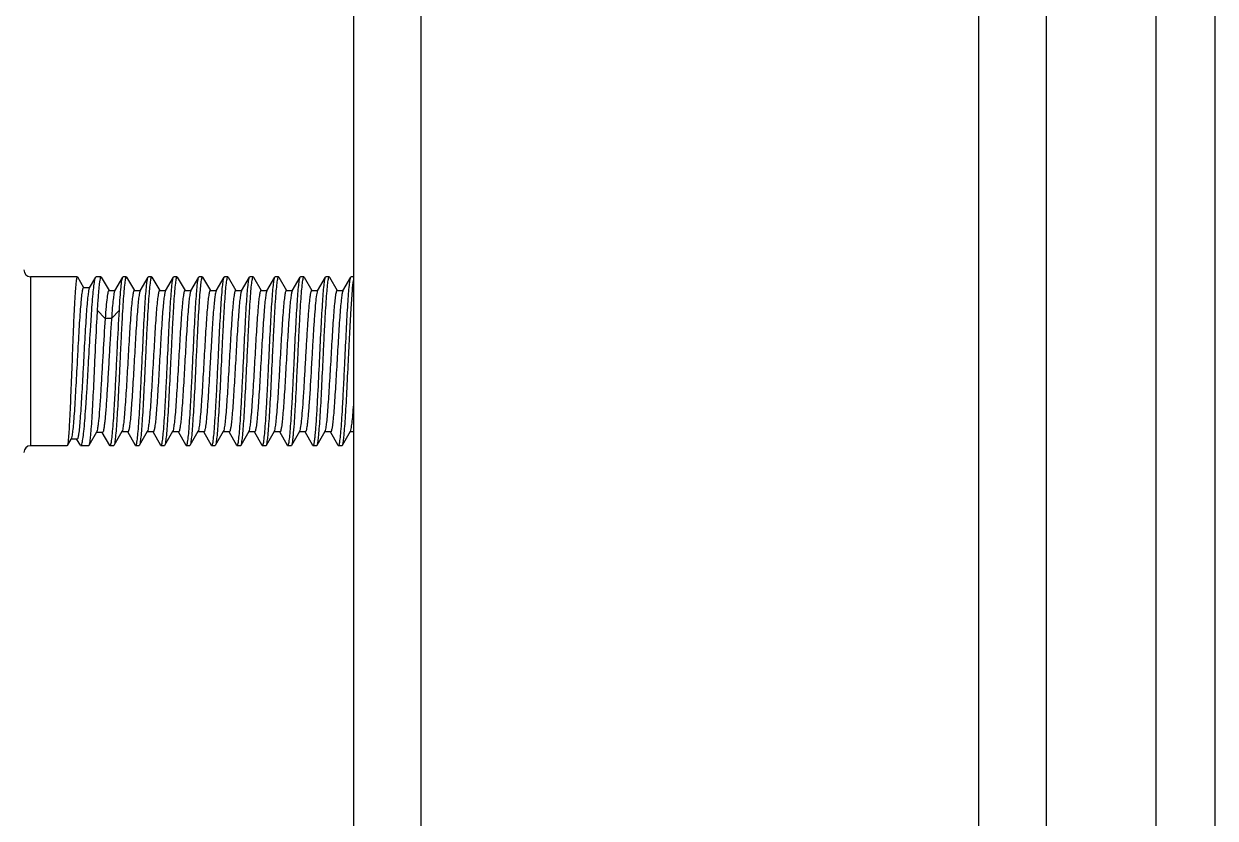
# Model space of a CAD drawing. Extents: x -427546 to -314919, y 698702 to 968782.
# Drawn here: x -414502.2 to -414141.8, y 895498.7 to 895739 of the extents above; entities that cross this region are included whole.
import ezdxf

# ---------------------------------------------------------------- set-up
doc = ezdxf.new("R2010")
doc.units = 0
doc.header["$LTSCALE"] = 1000
doc.header["$MEASUREMENT"] = 0
doc.layers.get('0').update_dxf_attribs({"linetype": 'CONTINUOUS'})

msp = doc.modelspace()

# ---------------------------------------------------------------- linework, layer by layer
for p, q in [((-414141.84, 894293.59), (-414141.84, 895961.39)), ((-414159.73, 894471.37), (-414159.73, 895885.83)), ((-414402.5, 895790.3), (-414402.5, 894093.48)), ((-414382.06, 895790.3), (-414382.06, 894093.48)), ((-414213.4, 895790.3), (-414213.4, 894093.48)), ((-414192.95, 895790.3), (-414192.95, 894093.48)), ((-414500.12, 895662.53), (-414500.12, 895611.42)), ((-414486.02, 895662.53), (-414500.12, 895662.53)), ((-414485.95, 895662.47), (-414486.02, 895662.53)), ((-414485.95, 895662.47), (-414484.07, 895659.24)), ((-414482.33, 895659.14), (-414480.43, 895662.41)), ((-414480.43, 895662.41), (-414480.3, 895662.53)), ((-414478.85, 895662.53), (-414480.3, 895662.53)), ((-414478.75, 895662.44), (-414478.85, 895662.53)), ((-414478.75, 895662.44), (-414476.39, 895658.39)), ((-414474.65, 895658.28), (-414472.24, 895662.44)), ((-414471.18, 895662.53), (-414472.14, 895662.53)), ((-414471.08, 895662.44), (-414471.18, 895662.53)), ((-414471.08, 895662.44), (-414468.72, 895658.39)), ((-414466.98, 895658.28), (-414464.57, 895662.44)), ((-414464.57, 895662.44), (-414464.47, 895662.53)), ((-414463.51, 895662.53), (-414464.47, 895662.53)), ((-414463.41, 895662.44), (-414463.51, 895662.53)), ((-414463.41, 895662.44), (-414461.05, 895658.39)), ((-414459.32, 895658.28), (-414456.91, 895662.44)), ((-414456.91, 895662.44), (-414456.81, 895662.53)), ((-414455.85, 895662.53), (-414456.81, 895662.53)), ((-414455.75, 895662.44), (-414455.85, 895662.53)), ((-414455.75, 895662.44), (-414453.39, 895658.39)), ((-414451.65, 895658.28), (-414449.24, 895662.44)), ((-414449.24, 895662.44), (-414449.14, 895662.53)), ((-414448.18, 895662.53), (-414449.14, 895662.53)), ((-414448.08, 895662.44), (-414448.18, 895662.53)), ((-414448.08, 895662.44), (-414445.72, 895658.39)), ((-414443.98, 895658.28), (-414441.57, 895662.44)), ((-414440.51, 895662.53), (-414441.47, 895662.53)), ((-414440.41, 895662.44), (-414440.51, 895662.53)), ((-414440.41, 895662.44), (-414438.05, 895658.39)), ((-414436.32, 895658.28), (-414433.91, 895662.44)), ((-414433.91, 895662.44), (-414433.81, 895662.53)), ((-414432.85, 895662.53), (-414433.81, 895662.53)), ((-414432.75, 895662.44), (-414432.85, 895662.53)), ((-414432.75, 895662.44), (-414430.39, 895658.39)), ((-414428.65, 895658.28), (-414426.24, 895662.44)), ((-414426.24, 895662.44), (-414426.14, 895662.53)), ((-414425.18, 895662.53), (-414426.14, 895662.53)), ((-414425.08, 895662.44), (-414425.18, 895662.53)), ((-414425.08, 895662.44), (-414422.72, 895658.39)), ((-414420.99, 895658.28), (-414418.58, 895662.44)), ((-414418.58, 895662.44), (-414418.48, 895662.53)), ((-414417.51, 895662.53), (-414418.48, 895662.53)), ((-414417.41, 895662.44), (-414417.51, 895662.53)), ((-414417.41, 895662.44), (-414415.06, 895658.39)), ((-414413.32, 895658.28), (-414410.91, 895662.44)), ((-414410.91, 895662.44), (-414410.81, 895662.53)), ((-414409.85, 895662.53), (-414410.81, 895662.53)), ((-414409.75, 895662.44), (-414409.85, 895662.53)), ((-414409.75, 895662.44), (-414407.39, 895658.39)), ((-414405.65, 895658.28), (-414403.24, 895662.44)), ((-414403.24, 895662.44), (-414403.14, 895662.53)), ((-414402.5, 895662.53), (-414403.14, 895662.53)), ((-414484.13, 895659.24), (-414482.27, 895659.24)), ((-414476.45, 895658.39), (-414474.59, 895658.39)), ((-414468.78, 895658.39), (-414466.92, 895658.39)), ((-414466.98, 895658.28), (-414467.03, 895658.19)), ((-414461.11, 895658.39), (-414459.26, 895658.39)), ((-414459.32, 895658.28), (-414459.37, 895658.18)), ((-414453.45, 895658.39), (-414451.59, 895658.39)), ((-414451.65, 895658.28), (-414451.7, 895658.18)), ((-414445.78, 895658.39), (-414443.92, 895658.39)), ((-414438.11, 895658.39), (-414436.26, 895658.39)), ((-414436.32, 895658.28), (-414436.37, 895658.17)), ((-414430.45, 895658.39), (-414428.59, 895658.39)), ((-414428.65, 895658.28), (-414428.71, 895658.16)), ((-414422.78, 895658.39), (-414420.93, 895658.39)), ((-414420.99, 895658.28), (-414421.05, 895658.16)), ((-414415.12, 895658.39), (-414413.26, 895658.39)), ((-414407.45, 895658.39), (-414405.59, 895658.39)), ((-414405.65, 895658.28), (-414405.72, 895658.14)), ((-414477.57, 895649.94), (-414479.97, 895652.44)), ((-414473.26, 895652.44), (-414475.65, 895649.94)), ((-414475.65, 895649.94), (-414477.57, 895649.94)), ((-414450.03, 895638.36), (-414450.1, 895636.97)), ((-414443.39, 895636.97), (-414443.32, 895638.36)), ((-414480.17, 895615.52), (-414482.51, 895611.49)), ((-414478.37, 895615.41), (-414480.23, 895615.41)), ((-414476.17, 895611.52), (-414478.43, 895615.41)), ((-414472.49, 895615.66), (-414474.91, 895611.5)), ((-414470.7, 895615.56), (-414472.55, 895615.56)), ((-414468.41, 895611.5), (-414470.76, 895615.56)), ((-414464.83, 895615.66), (-414467.25, 895611.5)), ((-414463.03, 895615.56), (-414464.89, 895615.56)), ((-414460.74, 895611.5), (-414463.09, 895615.56)), ((-414457.16, 895615.66), (-414459.58, 895611.5)), ((-414455.36, 895615.56), (-414457.22, 895615.56)), ((-414453.07, 895611.5), (-414455.42, 895615.56)), ((-414449.49, 895615.66), (-414451.91, 895611.5)), ((-414447.7, 895615.56), (-414449.55, 895615.56)), ((-414445.41, 895611.5), (-414447.76, 895615.56)), ((-414441.83, 895615.66), (-414444.25, 895611.5)), ((-414440.03, 895615.56), (-414441.89, 895615.56)), ((-414437.74, 895611.5), (-414440.09, 895615.56)), ((-414434.16, 895615.66), (-414436.58, 895611.5)), ((-414432.36, 895615.56), (-414434.22, 895615.56)), ((-414430.08, 895611.5), (-414432.42, 895615.56)), ((-414426.5, 895615.66), (-414428.91, 895611.5)), ((-414424.7, 895615.56), (-414426.56, 895615.56)), ((-414422.41, 895611.5), (-414424.76, 895615.56)), ((-414418.83, 895615.66), (-414421.25, 895611.5)), ((-414417.03, 895615.56), (-414418.89, 895615.56)), ((-414414.74, 895611.5), (-414417.09, 895615.56)), ((-414411.16, 895615.66), (-414413.58, 895611.5)), ((-414409.37, 895615.56), (-414411.22, 895615.56)), ((-414407.08, 895611.5), (-414409.43, 895615.56)), ((-414403.5, 895615.66), (-414405.91, 895611.5)), ((-414402.5, 895615.56), (-414403.56, 895615.56)), ((-414489.07, 895611.42), (-414500.12, 895611.42)), ((-414489.01, 895611.47), (-414489.07, 895611.42)), ((-414487.92, 895613.35), (-414489.01, 895611.47)), ((-414487.87, 895613.44), (-414487.92, 895613.35)), ((-414486.06, 895613.35), (-414487.92, 895613.35)), ((-414485.07, 895611.56), (-414486.1, 895613.33)), ((-414485.07, 895611.56), (-414484.91, 895611.42)), ((-414482.6, 895611.42), (-414484.91, 895611.42)), ((-414482.51, 895611.49), (-414482.6, 895611.42)), ((-414476.17, 895611.52), (-414476.06, 895611.42)), ((-414475.01, 895611.42), (-414476.06, 895611.42)), ((-414474.91, 895611.5), (-414475.01, 895611.42)), ((-414468.41, 895611.5), (-414468.31, 895611.42)), ((-414467.35, 895611.42), (-414468.31, 895611.42)), ((-414467.25, 895611.5), (-414467.35, 895611.42)), ((-414460.74, 895611.5), (-414460.64, 895611.42)), ((-414459.68, 895611.42), (-414460.64, 895611.42)), ((-414459.58, 895611.5), (-414459.68, 895611.42)), ((-414453.07, 895611.5), (-414452.97, 895611.42)), ((-414452.01, 895611.42), (-414452.97, 895611.42)), ((-414451.91, 895611.5), (-414452.01, 895611.42)), ((-414445.41, 895611.5), (-414445.31, 895611.42)), ((-414444.35, 895611.42), (-414445.31, 895611.42)), ((-414444.25, 895611.5), (-414444.35, 895611.42)), ((-414437.74, 895611.5), (-414437.64, 895611.42)), ((-414436.68, 895611.42), (-414437.64, 895611.42)), ((-414436.58, 895611.5), (-414436.68, 895611.42)), ((-414430.08, 895611.5), (-414429.97, 895611.42)), ((-414429.01, 895611.42), (-414429.97, 895611.42)), ((-414428.91, 895611.5), (-414429.01, 895611.42)), ((-414422.41, 895611.5), (-414422.31, 895611.42)), ((-414421.35, 895611.42), (-414422.31, 895611.42)), ((-414421.25, 895611.5), (-414421.35, 895611.42)), ((-414414.74, 895611.5), (-414414.64, 895611.42)), ((-414413.68, 895611.42), (-414414.64, 895611.42)), ((-414413.58, 895611.5), (-414413.68, 895611.42)), ((-414407.08, 895611.5), (-414406.98, 895611.42)), ((-414406.02, 895611.42), (-414406.98, 895611.42)), ((-414405.91, 895611.5), (-414406.02, 895611.42))]:
    msp.add_line(p, q)
for centre, start, end in [((-414500.12, 895664.57), 180, 270), ((-414500.12, 895609.37), 90, 180)]:
    msp.add_arc(centre, 2.04, start, end)
for points, knots in [([(-414486.02, 895662.53), (-414486.07, 895662.53), (-414486.16, 895662.31), (-414486.24, 895661.98), (-414486.34, 895661.34), (-414486.48, 895660.09), (-414486.65, 895657.95), (-414486.84, 895654.81), (-414487.03, 895650.99), (-414487.22, 895646.63), (-414487.41, 895641.89), (-414487.53, 895638.63), (-414487.59, 895636.97)], [0, 0, 0, 0, 0.006203, 0.021073, 0.045141, 0.078305, 0.170688, 0.294821, 0.44599, 0.618417, 0.805472, 1, 1, 1, 1]), ([(-414482.56, 895636.97), (-414482.38, 895640.04), (-414482.12, 895644.52), (-414481.76, 895650.25), (-414481.51, 895653.97), (-414481.25, 895657.11), (-414481.01, 895659.58), (-414480.75, 895661.26), (-414480.59, 895662.15), (-414480.43, 895662.41)], [0, 0, 0, 0, 0.361155, 0.526427, 0.673911, 0.798642, 0.896457, 0.964179, 1, 1, 1, 1]), ([(-414478.85, 895662.53), (-414478.92, 895662.53), (-414479.04, 895662.23), (-414479.15, 895661.77), (-414479.29, 895660.91), (-414479.42, 895659.77), (-414479.56, 895658.32), (-414479.76, 895655.85), (-414479.88, 895653.85), (-414479.97, 895652.44)], [0, 0, 0, 0, 0.021546, 0.072917, 0.155846, 0.269667, 0.412995, 0.584026, 1, 1, 1, 1]), ([(-414473.26, 895652.44), (-414473.19, 895653.74), (-414473.04, 895656.06), (-414472.79, 895659.06), (-414472.59, 895660.98), (-414472.4, 895661.99), (-414472.3, 895662.33), (-414472.24, 895662.44)], [0, 0, 0, 0, 0.387446, 0.690986, 0.897716, 0.962073, 1, 1, 1, 1]), ([(-414471.18, 895662.53), (-414471.24, 895662.53), (-414471.35, 895662.32), (-414471.44, 895661.97), (-414471.56, 895661.35), (-414471.73, 895660.08), (-414471.93, 895657.95), (-414472.16, 895654.81), (-414472.39, 895650.99), (-414472.63, 895646.63), (-414472.86, 895641.89), (-414473.02, 895638.63), (-414473.1, 895636.97)], [0, 0, 0, 0, 0.006697, 0.021779, 0.045964, 0.079194, 0.171609, 0.295674, 0.446694, 0.618911, 0.805729, 1, 1, 1, 1]), ([(-414472.24, 895662.44), (-414472.23, 895662.46), (-414472.2, 895662.5), (-414472.16, 895662.53), (-414472.14, 895662.53)], [0, 0, 0, 0, 0.600476, 1, 1, 1, 1]), ([(-414466.39, 895636.97), (-414466.24, 895640.07), (-414466.03, 895644.58), (-414465.72, 895650.35), (-414465.5, 895654.09), (-414465.28, 895657.22), (-414465.08, 895659.68), (-414464.84, 895661.32), (-414464.72, 895662.19), (-414464.57, 895662.44)], [0, 0, 0, 0, 0.363963, 0.530225, 0.678242, 0.802937, 0.90006, 0.966368, 1, 1, 1, 1]), ([(-414463.51, 895662.53), (-414463.57, 895662.53), (-414463.68, 895662.32), (-414463.77, 895661.97), (-414463.89, 895661.35), (-414464.06, 895660.08), (-414464.27, 895657.95), (-414464.49, 895654.81), (-414464.73, 895650.99), (-414464.96, 895646.63), (-414465.2, 895641.89), (-414465.35, 895638.63), (-414465.43, 895636.97)], [0, 0, 0, 0, 0.006689, 0.021764, 0.045941, 0.079165, 0.171569, 0.295632, 0.446659, 0.618889, 0.805716, 1, 1, 1, 1]), ([(-414458.72, 895636.97), (-414458.58, 895640.07), (-414458.36, 895644.58), (-414458.06, 895650.35), (-414457.84, 895654.09), (-414457.61, 895657.22), (-414457.41, 895659.68), (-414457.18, 895661.32), (-414457.05, 895662.19), (-414456.91, 895662.44)], [0, 0, 0, 0, 0.363959, 0.530225, 0.678245, 0.80294, 0.900061, 0.966367, 1, 1, 1, 1]), ([(-414455.85, 895662.53), (-414455.9, 895662.53), (-414456.02, 895662.32), (-414456.11, 895661.97), (-414456.23, 895661.35), (-414456.4, 895660.09), (-414456.6, 895657.95), (-414456.83, 895654.81), (-414457.06, 895650.99), (-414457.29, 895646.63), (-414457.53, 895641.89), (-414457.68, 895638.63), (-414457.76, 895636.97)], [0, 0, 0, 0, 0.00668, 0.021743, 0.045911, 0.079128, 0.171521, 0.29558, 0.446613, 0.618858, 0.805701, 1, 1, 1, 1]), ([(-414451.06, 895636.97), (-414450.91, 895640.07), (-414450.7, 895644.58), (-414450.39, 895650.35), (-414450.17, 895654.09), (-414449.94, 895657.22), (-414449.75, 895659.68), (-414449.51, 895661.32), (-414449.39, 895662.19), (-414449.24, 895662.44)], [0, 0, 0, 0, 0.363957, 0.530226, 0.678247, 0.80294, 0.900059, 0.966367, 1, 1, 1, 1]), ([(-414448.18, 895662.53), (-414448.23, 895662.53), (-414448.34, 895662.34), (-414448.43, 895662.01), (-414448.55, 895661.43), (-414448.71, 895660.25), (-414448.91, 895658.25), (-414449.13, 895655.31), (-414449.35, 895651.71), (-414449.58, 895647.58), (-414449.8, 895643.07), (-414449.95, 895639.96), (-414450.03, 895638.36)], [0, 0, 0, 0, 0.006689, 0.021571, 0.045424, 0.078208, 0.169526, 0.292465, 0.442701, 0.6149, 0.802905, 1, 1, 1, 1]), ([(-414443.32, 895638.36), (-414443.18, 895641.32), (-414442.98, 895645.61), (-414442.68, 895651.08), (-414442.47, 895654.6), (-414442.25, 895657.55), (-414442.06, 895659.85), (-414441.83, 895661.39), (-414441.71, 895662.21), (-414441.57, 895662.44)], [0, 0, 0, 0, 0.367266, 0.533405, 0.680662, 0.804347, 0.900563, 0.966339, 1, 1, 1, 1]), ([(-414440.51, 895662.53), (-414440.57, 895662.53), (-414440.68, 895662.32), (-414440.77, 895661.97), (-414440.89, 895661.35), (-414441.06, 895660.08), (-414441.27, 895657.95), (-414441.49, 895654.81), (-414441.73, 895650.99), (-414441.96, 895646.63), (-414442.2, 895641.89), (-414442.35, 895638.63), (-414442.43, 895636.97)], [0, 0, 0, 0, 0.006689, 0.021763, 0.04594, 0.079164, 0.171568, 0.295631, 0.446657, 0.618886, 0.805714, 1, 1, 1, 1]), ([(-414441.57, 895662.44), (-414441.56, 895662.46), (-414441.54, 895662.5), (-414441.49, 895662.53), (-414441.47, 895662.53)], [0, 0, 0, 0, 0.600612, 1, 1, 1, 1]), ([(-414435.72, 895636.97), (-414435.58, 895640.07), (-414435.36, 895644.58), (-414435.06, 895650.35), (-414434.84, 895654.09), (-414434.61, 895657.22), (-414434.41, 895659.68), (-414434.18, 895661.32), (-414434.05, 895662.19), (-414433.91, 895662.44)], [0, 0, 0, 0, 0.363961, 0.530225, 0.678245, 0.802939, 0.90006, 0.966367, 1, 1, 1, 1]), ([(-414432.85, 895662.53), (-414432.9, 895662.53), (-414433.02, 895662.32), (-414433.11, 895661.97), (-414433.23, 895661.35), (-414433.4, 895660.09), (-414433.6, 895657.95), (-414433.83, 895654.81), (-414434.06, 895650.99), (-414434.29, 895646.63), (-414434.53, 895641.89), (-414434.68, 895638.63), (-414434.76, 895636.97)], [0, 0, 0, 0, 0.006676, 0.021733, 0.045899, 0.079113, 0.171508, 0.295569, 0.446596, 0.61884, 0.805693, 1, 1, 1, 1]), ([(-414428.06, 895636.97), (-414427.91, 895640.07), (-414427.7, 895644.58), (-414427.39, 895650.35), (-414427.17, 895654.09), (-414426.95, 895657.22), (-414426.75, 895659.68), (-414426.51, 895661.32), (-414426.39, 895662.19), (-414426.24, 895662.44)], [0, 0, 0, 0, 0.363962, 0.530226, 0.678239, 0.802933, 0.900057, 0.966368, 1, 1, 1, 1]), ([(-414425.18, 895662.53), (-414425.24, 895662.53), (-414425.35, 895662.32), (-414425.44, 895661.97), (-414425.56, 895661.35), (-414425.73, 895660.08), (-414425.93, 895657.95), (-414426.16, 895654.81), (-414426.39, 895650.99), (-414426.63, 895646.63), (-414426.86, 895641.89), (-414427.02, 895638.63), (-414427.1, 895636.97)], [0, 0, 0, 0, 0.006697, 0.021779, 0.045964, 0.079195, 0.171609, 0.295674, 0.446694, 0.618911, 0.805729, 1, 1, 1, 1]), ([(-414420.39, 895636.97), (-414420.24, 895640.07), (-414420.03, 895644.58), (-414419.72, 895650.35), (-414419.5, 895654.09), (-414419.28, 895657.22), (-414419.08, 895659.68), (-414418.84, 895661.32), (-414418.72, 895662.19), (-414418.58, 895662.44)], [0, 0, 0, 0, 0.363963, 0.530225, 0.678242, 0.802937, 0.90006, 0.966368, 1, 1, 1, 1]), ([(-414417.51, 895662.53), (-414417.57, 895662.53), (-414417.68, 895662.32), (-414417.77, 895661.97), (-414417.9, 895661.35), (-414418.06, 895660.08), (-414418.27, 895657.95), (-414418.5, 895654.81), (-414418.73, 895650.99), (-414418.96, 895646.63), (-414419.2, 895641.89), (-414419.35, 895638.63), (-414419.43, 895636.97)], [0, 0, 0, 0, 0.006686, 0.021758, 0.045933, 0.079154, 0.171555, 0.295617, 0.446646, 0.618881, 0.805711, 1, 1, 1, 1]), ([(-414412.73, 895636.97), (-414412.58, 895640.07), (-414412.36, 895644.58), (-414412.06, 895650.35), (-414411.84, 895654.09), (-414411.61, 895657.22), (-414411.41, 895659.68), (-414411.18, 895661.32), (-414411.05, 895662.19), (-414410.91, 895662.44)], [0, 0, 0, 0, 0.363958, 0.530225, 0.678245, 0.80294, 0.90006, 0.966367, 1, 1, 1, 1]), ([(-414409.85, 895662.53), (-414409.91, 895662.53), (-414410.02, 895662.32), (-414410.11, 895661.97), (-414410.23, 895661.35), (-414410.4, 895660.09), (-414410.6, 895657.95), (-414410.83, 895654.81), (-414411.06, 895650.99), (-414411.3, 895646.63), (-414411.53, 895641.89), (-414411.69, 895638.63), (-414411.77, 895636.97)], [0, 0, 0, 0, 0.006677, 0.021736, 0.045902, 0.079117, 0.171507, 0.295565, 0.446598, 0.618848, 0.805696, 1, 1, 1, 1]), ([(-414405.06, 895636.97), (-414404.91, 895640.07), (-414404.7, 895644.58), (-414404.39, 895650.35), (-414404.17, 895654.09), (-414403.95, 895657.22), (-414403.75, 895659.68), (-414403.51, 895661.32), (-414403.39, 895662.19), (-414403.24, 895662.44)], [0, 0, 0, 0, 0.363957, 0.530228, 0.678248, 0.80294, 0.900058, 0.966367, 1, 1, 1, 1]), ([(-414402.5, 895661.65), (-414402.71, 895660.51), (-414402.97, 895657.46), (-414403.35, 895651.97), (-414403.72, 895644.89), (-414403.97, 895639.71), (-414404.1, 895636.97)], [0, 0, 0, 0, 0.140058, 0.370691, 0.667791, 1, 1, 1, 1]), ([(-414484.13, 895659.24), (-414484.18, 895659.24), (-414484.3, 895659.07), (-414484.39, 895658.76), (-414484.51, 895658.22), (-414484.68, 895657.12), (-414484.88, 895655.27), (-414485.11, 895652.55), (-414485.34, 895649.24), (-414485.57, 895645.46), (-414485.8, 895641.35), (-414486.1, 895635.65), (-414486.4, 895630.04), (-414486.71, 895624.7), (-414486.93, 895621.24), (-414487.16, 895618.32), (-414487.36, 895616.04), (-414487.59, 895614.5), (-414487.73, 895613.68), (-414487.87, 895613.44)], [0, 0, 0, 0, 0.003488, 0.010904, 0.022688, 0.038824, 0.083607, 0.143647, 0.216697, 0.300025, 0.390537, 0.484902, 0.671459, 0.756962, 0.833182, 0.897479, 0.947675, 0.982144, 1, 1, 1, 1]), ([(-414482.33, 895659.14), (-414482.48, 895658.89), (-414482.61, 895658.03), (-414482.86, 895656.42), (-414483.07, 895654.04), (-414483.3, 895651.02), (-414483.53, 895647.46), (-414483.84, 895642.05), (-414484.14, 895636.4), (-414484.45, 895630.72), (-414484.68, 895626.67), (-414484.9, 895622.97), (-414485.12, 895619.76), (-414485.35, 895617.13), (-414485.55, 895615.21), (-414485.75, 895614.02), (-414485.9, 895613.51), (-414486.01, 895613.35), (-414486.06, 895613.35)], [0, 0, 0, 0, 0.018844, 0.055045, 0.107437, 0.174076, 0.252464, 0.339678, 0.527511, 0.621285, 0.710453, 0.791854, 0.862644, 0.920393, 0.963178, 0.989688, 0.996707, 1, 1, 1, 1]), ([(-414476.45, 895658.39), (-414476.51, 895658.39), (-414476.65, 895658.15), (-414476.75, 895657.75), (-414476.89, 895657.03), (-414477.09, 895655.6), (-414477.33, 895653.19), (-414477.49, 895651.12), (-414477.57, 895649.94)], [0, 0, 0, 0, 0.023235, 0.075178, 0.15823, 0.271917, 0.585415, 1, 1, 1, 1]), ([(-414474.65, 895658.28), (-414474.8, 895658.02), (-414474.95, 895657.12), (-414475.2, 895655.42), (-414475.43, 895652.92), (-414475.58, 895651.01), (-414475.65, 895649.94)], [0, 0, 0, 0, 0.108395, 0.316903, 0.618184, 1, 1, 1, 1]), ([(-414468.78, 895658.39), (-414468.83, 895658.39), (-414468.94, 895658.24), (-414469.09, 895657.74), (-414469.3, 895656.61), (-414469.51, 895654.79), (-414469.73, 895652.3), (-414469.96, 895649.26), (-414470.18, 895645.78), (-414470.41, 895641.99), (-414470.71, 895636.69), (-414471.01, 895631.44), (-414471.32, 895626.43), (-414471.55, 895623.15), (-414471.77, 895620.37), (-414471.98, 895618.18), (-414472.22, 895616.69), (-414472.36, 895615.9), (-414472.49, 895615.66)], [0, 0, 0, 0, 0.003515, 0.010772, 0.037949, 0.081609, 0.140308, 0.211978, 0.294061, 0.383612, 0.477415, 0.664253, 0.750571, 0.827952, 0.893624, 0.945254, 0.981055, 1, 1, 1, 1]), ([(-414467.03, 895658.19), (-414467.15, 895657.9), (-414467.31, 895657.03), (-414467.53, 895655.42), (-414467.74, 895653.15), (-414468.06, 895649.09), (-414468.43, 895643.14), (-414468.79, 895636.83), (-414469.09, 895631.61), (-414469.31, 895627.88), (-414469.54, 895624.47), (-414469.76, 895621.5), (-414469.98, 895619.07), (-414470.19, 895617.29), (-414470.39, 895616.18), (-414470.54, 895615.7), (-414470.65, 895615.56), (-414470.7, 895615.56)], [0, 0, 0, 0, 0.022098, 0.060554, 0.114206, 0.18123, 0.34569, 0.53115, 0.623722, 0.711849, 0.792446, 0.862698, 0.92016, 0.962863, 0.989437, 0.99654, 1, 1, 1, 1]), ([(-414461.11, 895658.39), (-414461.16, 895658.39), (-414461.28, 895658.24), (-414461.43, 895657.74), (-414461.63, 895656.61), (-414461.84, 895654.79), (-414462.07, 895652.3), (-414462.29, 895649.26), (-414462.52, 895645.78), (-414462.74, 895641.99), (-414463.05, 895636.69), (-414463.34, 895631.44), (-414463.66, 895626.43), (-414463.88, 895623.15), (-414464.11, 895620.37), (-414464.32, 895618.18), (-414464.55, 895616.69), (-414464.69, 895615.9), (-414464.83, 895615.66)], [0, 0, 0, 0, 0.003515, 0.010772, 0.037949, 0.081609, 0.140308, 0.211978, 0.294061, 0.383612, 0.477415, 0.664253, 0.750571, 0.827952, 0.893624, 0.945254, 0.981055, 1, 1, 1, 1]), ([(-414459.37, 895658.18), (-414459.49, 895657.89), (-414459.64, 895657.02), (-414459.86, 895655.41), (-414460.08, 895653.14), (-414460.4, 895649.07), (-414460.77, 895643.12), (-414461.12, 895636.81), (-414461.42, 895631.59), (-414461.65, 895627.87), (-414461.87, 895624.46), (-414462.09, 895621.5), (-414462.31, 895619.07), (-414462.52, 895617.28), (-414462.72, 895616.18), (-414462.87, 895615.7), (-414462.98, 895615.56), (-414463.03, 895615.56)], [0, 0, 0, 0, 0.022237, 0.060809, 0.11455, 0.181633, 0.346125, 0.531524, 0.624042, 0.712107, 0.792639, 0.862829, 0.920237, 0.962898, 0.989446, 0.996542, 1, 1, 1, 1]), ([(-414453.45, 895658.39), (-414453.5, 895658.39), (-414453.61, 895658.24), (-414453.76, 895657.74), (-414453.97, 895656.61), (-414454.17, 895654.79), (-414454.4, 895652.3), (-414454.62, 895649.26), (-414454.85, 895645.78), (-414455.08, 895641.99), (-414455.38, 895636.69), (-414455.68, 895631.44), (-414455.99, 895626.43), (-414456.21, 895623.15), (-414456.44, 895620.37), (-414456.65, 895618.18), (-414456.88, 895616.69), (-414457.02, 895615.9), (-414457.16, 895615.66)], [0, 0, 0, 0, 0.003515, 0.010772, 0.037949, 0.081609, 0.140308, 0.211978, 0.294061, 0.383612, 0.477416, 0.664253, 0.750571, 0.827952, 0.893624, 0.945254, 0.981055, 1, 1, 1, 1]), ([(-414451.7, 895658.18), (-414451.82, 895657.88), (-414451.98, 895657.01), (-414452.2, 895655.39), (-414452.41, 895653.12), (-414452.73, 895649.05), (-414453.1, 895643.1), (-414453.46, 895636.79), (-414453.76, 895631.58), (-414453.98, 895627.85), (-414454.2, 895624.45), (-414454.43, 895621.49), (-414454.65, 895619.06), (-414454.85, 895617.28), (-414455.05, 895616.18), (-414455.2, 895615.7), (-414455.31, 895615.56), (-414455.36, 895615.56)], [0, 0, 0, 0, 0.022376, 0.061065, 0.114893, 0.182035, 0.346559, 0.531898, 0.624361, 0.712364, 0.792832, 0.86296, 0.920314, 0.962934, 0.989455, 0.996544, 1, 1, 1, 1]), ([(-414445.78, 895658.39), (-414445.83, 895658.39), (-414445.94, 895658.24), (-414446.09, 895657.75), (-414446.3, 895656.63), (-414446.51, 895654.81), (-414446.73, 895652.34), (-414446.95, 895649.32), (-414447.27, 895644.53), (-414447.48, 895640.75), (-414447.63, 895638.14)], [0, 0, 0, 0, 0.007368, 0.022553, 0.07941, 0.170757, 0.293599, 0.443643, 0.615565, 1, 1, 1, 1]), ([(-414443.98, 895658.28), (-414444.11, 895658.07), (-414444.25, 895657.37), (-414444.46, 895656.04), (-414444.66, 895654.09), (-414444.87, 895651.63), (-414445.08, 895648.7), (-414445.37, 895644.15), (-414445.57, 895640.59), (-414445.71, 895638.14)], [0, 0, 0, 0, 0.036414, 0.10397, 0.201071, 0.324823, 0.471425, 0.636308, 1, 1, 1, 1]), ([(-414438.11, 895658.39), (-414438.17, 895658.39), (-414438.28, 895658.24), (-414438.43, 895657.74), (-414438.63, 895656.61), (-414438.84, 895654.79), (-414439.07, 895652.3), (-414439.29, 895649.26), (-414439.52, 895645.78), (-414439.74, 895641.99), (-414440.05, 895636.69), (-414440.34, 895631.44), (-414440.66, 895626.43), (-414440.88, 895623.15), (-414441.11, 895620.37), (-414441.32, 895618.18), (-414441.55, 895616.69), (-414441.69, 895615.9), (-414441.83, 895615.66)], [0, 0, 0, 0, 0.003516, 0.010772, 0.037949, 0.081609, 0.140308, 0.211978, 0.294061, 0.383612, 0.477416, 0.664254, 0.750571, 0.827952, 0.893624, 0.945254, 0.981055, 1, 1, 1, 1]), ([(-414436.37, 895658.17), (-414436.49, 895657.87), (-414436.65, 895656.99), (-414436.87, 895655.36), (-414437.08, 895653.08), (-414437.4, 895649.01), (-414437.77, 895643.06), (-414438.13, 895636.76), (-414438.43, 895631.54), (-414438.65, 895627.83), (-414438.87, 895624.43), (-414439.09, 895621.48), (-414439.32, 895619.06), (-414439.52, 895617.28), (-414439.72, 895616.18), (-414439.87, 895615.7), (-414439.98, 895615.56), (-414440.03, 895615.56)], [0, 0, 0, 0, 0.022654, 0.061574, 0.115578, 0.182837, 0.347426, 0.532643, 0.624999, 0.712877, 0.793216, 0.863221, 0.920468, 0.963004, 0.989473, 0.996549, 1, 1, 1, 1]), ([(-414430.45, 895658.39), (-414430.5, 895658.39), (-414430.61, 895658.24), (-414430.76, 895657.74), (-414430.97, 895656.61), (-414431.17, 895654.79), (-414431.4, 895652.3), (-414431.62, 895649.26), (-414431.85, 895645.78), (-414432.08, 895641.99), (-414432.38, 895636.69), (-414432.68, 895631.44), (-414432.99, 895626.43), (-414433.21, 895623.15), (-414433.44, 895620.37), (-414433.65, 895618.18), (-414433.88, 895616.69), (-414434.03, 895615.9), (-414434.16, 895615.66)], [0, 0, 0, 0, 0.003516, 0.010771, 0.037949, 0.081609, 0.140308, 0.211978, 0.294061, 0.383613, 0.477416, 0.664254, 0.750571, 0.827952, 0.893624, 0.945254, 0.981055, 1, 1, 1, 1]), ([(-414428.71, 895658.16), (-414428.83, 895657.86), (-414428.98, 895656.98), (-414429.2, 895655.34), (-414429.42, 895653.06), (-414429.74, 895648.99), (-414430.1, 895643.04), (-414430.46, 895636.74), (-414430.76, 895631.53), (-414430.98, 895627.82), (-414431.21, 895624.42), (-414431.43, 895621.47), (-414431.65, 895619.05), (-414431.86, 895617.28), (-414432.06, 895616.18), (-414432.21, 895615.7), (-414432.32, 895615.56), (-414432.36, 895615.56)], [0, 0, 0, 0, 0.022792, 0.061828, 0.11592, 0.183237, 0.347858, 0.533014, 0.625317, 0.713133, 0.793408, 0.863351, 0.920544, 0.963039, 0.989482, 0.996551, 1, 1, 1, 1]), ([(-414422.78, 895658.39), (-414422.83, 895658.39), (-414422.94, 895658.24), (-414423.1, 895657.74), (-414423.3, 895656.61), (-414423.51, 895654.79), (-414423.73, 895652.3), (-414423.96, 895649.26), (-414424.18, 895645.78), (-414424.41, 895641.99), (-414424.72, 895636.69), (-414425.01, 895631.44), (-414425.32, 895626.43), (-414425.55, 895623.15), (-414425.78, 895620.37), (-414425.98, 895618.18), (-414426.22, 895616.69), (-414426.36, 895615.9), (-414426.5, 895615.66)], [0, 0, 0, 0, 0.003516, 0.010771, 0.037949, 0.081609, 0.140308, 0.211978, 0.294061, 0.383613, 0.477416, 0.664254, 0.750571, 0.827952, 0.893624, 0.945254, 0.981055, 1, 1, 1, 1]), ([(-414421.05, 895658.16), (-414421.16, 895657.85), (-414421.32, 895656.97), (-414421.54, 895655.33), (-414421.75, 895653.04), (-414422.07, 895648.97), (-414422.44, 895643.02), (-414422.8, 895636.72), (-414423.09, 895631.51), (-414423.32, 895627.8), (-414423.54, 895624.41), (-414423.76, 895621.46), (-414423.98, 895619.05), (-414424.19, 895617.28), (-414424.39, 895616.18), (-414424.54, 895615.7), (-414424.65, 895615.56), (-414424.7, 895615.56)], [0, 0, 0, 0, 0.022931, 0.062083, 0.116262, 0.183637, 0.34829, 0.533386, 0.625634, 0.713389, 0.793599, 0.863481, 0.920621, 0.963074, 0.989491, 0.996553, 1, 1, 1, 1]), ([(-414415.12, 895658.39), (-414415.2, 895658.39), (-414415.34, 895658.06), (-414415.46, 895657.56), (-414415.63, 895656.61), (-414415.78, 895655.37), (-414415.93, 895653.79), (-414416.16, 895651.14), (-414416.43, 895647.27), (-414416.74, 895642.16), (-414417.05, 895636.69), (-414417.36, 895631.24), (-414417.58, 895627.66), (-414417.69, 895625.94)], [0, 0, 0, 0, 0.007549, 0.025288, 0.053782, 0.092698, 0.14142, 0.199125, 0.337396, 0.498012, 0.669894, 0.841157, 1, 1, 1, 1]), ([(-414413.32, 895658.28), (-414413.4, 895658.15), (-414413.5, 895657.75), (-414413.74, 895656.53), (-414413.98, 895654.26), (-414414.27, 895650.76), (-414414.57, 895646.38), (-414414.86, 895641.42), (-414415.25, 895634.54), (-414415.55, 895629.34), (-414415.78, 895625.94)], [0, 0, 0, 0, 0.014139, 0.038106, 0.114569, 0.22512, 0.362916, 0.519336, 0.684562, 1, 1, 1, 1]), ([(-414407.45, 895658.39), (-414407.5, 895658.39), (-414407.61, 895658.24), (-414407.76, 895657.74), (-414407.97, 895656.61), (-414408.18, 895654.79), (-414408.4, 895652.3), (-414408.62, 895649.26), (-414408.85, 895645.78), (-414409.08, 895641.99), (-414409.38, 895636.69), (-414409.68, 895631.44), (-414409.99, 895626.43), (-414410.21, 895623.15), (-414410.44, 895620.37), (-414410.65, 895618.18), (-414410.88, 895616.69), (-414411.03, 895615.9), (-414411.16, 895615.66)], [0, 0, 0, 0, 0.003516, 0.010771, 0.037949, 0.081609, 0.140308, 0.211978, 0.294061, 0.383613, 0.477416, 0.664254, 0.750571, 0.827952, 0.893624, 0.945254, 0.981055, 1, 1, 1, 1]), ([(-414405.72, 895658.14), (-414405.83, 895657.83), (-414405.99, 895656.95), (-414406.21, 895655.3), (-414406.42, 895653), (-414406.74, 895648.92), (-414407.11, 895642.98), (-414407.46, 895636.68), (-414407.76, 895631.48), (-414407.99, 895627.78), (-414408.21, 895624.39), (-414408.43, 895621.45), (-414408.65, 895619.04), (-414408.86, 895617.27), (-414409.06, 895616.18), (-414409.21, 895615.7), (-414409.32, 895615.56), (-414409.37, 895615.56)], [0, 0, 0, 0, 0.023208, 0.06259, 0.116944, 0.184435, 0.349152, 0.534126, 0.626268, 0.713899, 0.79398, 0.86374, 0.920773, 0.963144, 0.989509, 0.996558, 1, 1, 1, 1]), ([(-414479.97, 895652.44), (-414480.04, 895651.28), (-414480.33, 895646.12), (-414480.57, 895640.96), (-414480.76, 895636.97)], [0, 0, 0, 0, 0.22604, 1, 1, 1, 1]), ([(-414474.06, 895636.97), (-414474, 895638.35), (-414473.75, 895643.51), (-414473.49, 895648.67), (-414473.26, 895652.44)], [0, 0, 0, 0, 0.2673, 1, 1, 1, 1]), ([(-414477.57, 895649.94), (-414477.82, 895646.45), (-414478.13, 895641.06), (-414478.54, 895633.85), (-414478.85, 895628.5), (-414479.16, 895623.75), (-414479.43, 895620.31), (-414479.66, 895618.11), (-414479.82, 895616.92), (-414479.97, 895616.1), (-414480.09, 895615.66), (-414480.17, 895615.52)], [0, 0, 0, 0, 0.303539, 0.468638, 0.62733, 0.768529, 0.882427, 0.926602, 0.961222, 0.985757, 1, 1, 1, 1]), ([(-414475.65, 895649.94), (-414475.78, 895648.21), (-414476.01, 895644.54), (-414476.34, 895638.9), (-414476.67, 895633.1), (-414476.99, 895627.59), (-414477.27, 895623.39), (-414477.51, 895620.48), (-414477.68, 895618.75), (-414477.84, 895617.38), (-414478, 895616.33), (-414478.13, 895615.78), (-414478.28, 895615.41), (-414478.37, 895615.41)], [0, 0, 0, 0, 0.15003, 0.317321, 0.489066, 0.652114, 0.794019, 0.853588, 0.904016, 0.944371, 0.97394, 0.992316, 1, 1, 1, 1]), ([(-414487.59, 895636.97), (-414487.71, 895633.83), (-414487.88, 895629.27), (-414488.13, 895623.43), (-414488.3, 895619.67), (-414488.48, 895616.53), (-414488.62, 895614.1), (-414488.82, 895612.52), (-414488.89, 895611.69), (-414489.01, 895611.47)], [0, 0, 0, 0, 0.36864, 0.53657, 0.68548, 0.810114, 0.906077, 0.97003, 1, 1, 1, 1]), ([(-414484.91, 895611.42), (-414484.85, 895611.42), (-414484.7, 895611.61), (-414484.51, 895612.24), (-414484.24, 895613.67), (-414483.98, 895615.99), (-414483.69, 895619.14), (-414483.41, 895622.96), (-414483.12, 895627.32), (-414482.84, 895632.05), (-414482.65, 895635.31), (-414482.56, 895636.97)], [0, 0, 0, 0, 0.007547, 0.022985, 0.080637, 0.173055, 0.296975, 0.447746, 0.61965, 0.806111, 1, 1, 1, 1]), ([(-414480.76, 895636.97), (-414480.9, 895633.87), (-414481.11, 895629.34), (-414481.41, 895623.55), (-414481.62, 895619.81), (-414481.84, 895616.68), (-414482.03, 895614.22), (-414482.26, 895612.6), (-414482.37, 895611.74), (-414482.51, 895611.49)], [0, 0, 0, 0, 0.365079, 0.53175, 0.679987, 0.804667, 0.901508, 0.967249, 1, 1, 1, 1]), ([(-414476.06, 895611.42), (-414476, 895611.42), (-414475.88, 895611.62), (-414475.78, 895611.97), (-414475.65, 895612.6), (-414475.48, 895613.86), (-414475.26, 895615.99), (-414475.03, 895619.13), (-414474.79, 895622.96), (-414474.54, 895627.32), (-414474.3, 895632.05), (-414474.14, 895635.31), (-414474.06, 895636.97)], [0, 0, 0, 0, 0.006868, 0.022, 0.046199, 0.079427, 0.17181, 0.295831, 0.44681, 0.618994, 0.805771, 1, 1, 1, 1]), ([(-414473.1, 895636.97), (-414473.24, 895633.88), (-414473.46, 895629.36), (-414473.77, 895623.59), (-414473.98, 895619.86), (-414474.21, 895616.72), (-414474.41, 895614.26), (-414474.64, 895612.62), (-414474.77, 895611.75), (-414474.91, 895611.5)], [0, 0, 0, 0, 0.364025, 0.530311, 0.678341, 0.803035, 0.90014, 0.966414, 1, 1, 1, 1]), ([(-414468.31, 895611.42), (-414468.25, 895611.42), (-414468.14, 895611.63), (-414468.05, 895611.97), (-414467.93, 895612.6), (-414467.76, 895613.86), (-414467.55, 895616), (-414467.33, 895619.13), (-414467.09, 895622.96), (-414466.86, 895627.32), (-414466.63, 895632.05), (-414466.47, 895635.31), (-414466.39, 895636.97)], [0, 0, 0, 0, 0.006693, 0.021771, 0.045952, 0.079179, 0.171588, 0.295652, 0.446676, 0.6189, 0.805722, 1, 1, 1, 1]), ([(-414465.43, 895636.97), (-414465.58, 895633.88), (-414465.79, 895629.36), (-414466.1, 895623.59), (-414466.32, 895619.86), (-414466.54, 895616.72), (-414466.74, 895614.26), (-414466.98, 895612.62), (-414467.1, 895611.75), (-414467.25, 895611.5)], [0, 0, 0, 0, 0.364027, 0.530312, 0.678339, 0.803032, 0.900139, 0.966415, 1, 1, 1, 1]), ([(-414460.64, 895611.42), (-414460.58, 895611.42), (-414460.47, 895611.63), (-414460.38, 895611.97), (-414460.26, 895612.6), (-414460.09, 895613.86), (-414459.89, 895616), (-414459.66, 895619.13), (-414459.43, 895622.96), (-414459.19, 895627.32), (-414458.96, 895632.05), (-414458.8, 895635.31), (-414458.72, 895636.97)], [0, 0, 0, 0, 0.006696, 0.021778, 0.045963, 0.079194, 0.171608, 0.295673, 0.446692, 0.618909, 0.805729, 1, 1, 1, 1]), ([(-414457.76, 895636.97), (-414457.91, 895633.88), (-414458.13, 895629.36), (-414458.43, 895623.59), (-414458.65, 895619.86), (-414458.88, 895616.72), (-414459.08, 895614.26), (-414459.31, 895612.62), (-414459.44, 895611.75), (-414459.58, 895611.5)], [0, 0, 0, 0, 0.364034, 0.530325, 0.678352, 0.803041, 0.900142, 0.966414, 1, 1, 1, 1]), ([(-414452.97, 895611.42), (-414452.92, 895611.42), (-414452.8, 895611.62), (-414452.72, 895611.97), (-414452.59, 895612.6), (-414452.43, 895613.86), (-414452.22, 895616), (-414451.99, 895619.13), (-414451.76, 895622.96), (-414451.53, 895627.32), (-414451.29, 895632.05), (-414451.14, 895635.31), (-414451.06, 895636.97)], [0, 0, 0, 0, 0.006683, 0.021751, 0.045922, 0.07914, 0.171535, 0.295594, 0.446618, 0.618857, 0.805703, 1, 1, 1, 1]), ([(-414450.1, 895636.97), (-414450.25, 895633.88), (-414450.46, 895629.36), (-414450.77, 895623.59), (-414450.98, 895619.86), (-414451.21, 895616.72), (-414451.41, 895614.26), (-414451.65, 895612.62), (-414451.77, 895611.75), (-414451.91, 895611.5)], [0, 0, 0, 0, 0.364016, 0.530299, 0.678328, 0.803022, 0.900132, 0.966412, 1, 1, 1, 1]), ([(-414447.63, 895638.14), (-414447.78, 895635.45), (-414448.01, 895631.53), (-414448.32, 895626.49), (-414448.54, 895623.19), (-414448.77, 895620.4), (-414448.98, 895618.19), (-414449.22, 895616.69), (-414449.36, 895615.9), (-414449.49, 895615.66)], [0, 0, 0, 0, 0.357179, 0.522363, 0.670515, 0.796289, 0.895183, 0.963748, 1, 1, 1, 1]), ([(-414445.71, 895638.14), (-414445.8, 895636.69), (-414445.96, 895633.84), (-414446.2, 895629.69), (-414446.44, 895625.84), (-414446.68, 895622.45), (-414446.92, 895619.65), (-414447.13, 895617.75), (-414447.3, 895616.61), (-414447.43, 895616.06), (-414447.52, 895615.73), (-414447.64, 895615.56), (-414447.7, 895615.56)], [0, 0, 0, 0, 0.191103, 0.376469, 0.548513, 0.700189, 0.825314, 0.918839, 0.952565, 0.977198, 0.992701, 1, 1, 1, 1]), ([(-414445.31, 895611.42), (-414445.25, 895611.42), (-414445.14, 895611.62), (-414445.05, 895611.97), (-414444.93, 895612.6), (-414444.76, 895613.86), (-414444.56, 895616), (-414444.33, 895619.13), (-414444.09, 895622.96), (-414443.86, 895627.32), (-414443.63, 895632.05), (-414443.47, 895635.31), (-414443.39, 895636.97)], [0, 0, 0, 0, 0.006671, 0.021725, 0.045886, 0.079098, 0.171491, 0.295553, 0.446588, 0.618835, 0.805687, 1, 1, 1, 1]), ([(-414442.43, 895636.97), (-414442.58, 895633.88), (-414442.79, 895629.36), (-414443.1, 895623.59), (-414443.32, 895619.86), (-414443.54, 895616.72), (-414443.74, 895614.26), (-414443.98, 895612.62), (-414444.1, 895611.75), (-414444.25, 895611.5)], [0, 0, 0, 0, 0.364022, 0.530315, 0.678347, 0.803036, 0.900137, 0.966413, 1, 1, 1, 1]), ([(-414437.64, 895611.42), (-414437.58, 895611.42), (-414437.47, 895611.62), (-414437.38, 895611.97), (-414437.26, 895612.6), (-414437.09, 895613.86), (-414436.89, 895616), (-414436.66, 895619.13), (-414436.43, 895622.96), (-414436.19, 895627.32), (-414435.96, 895632.05), (-414435.8, 895635.31), (-414435.72, 895636.97)], [0, 0, 0, 0, 0.006673, 0.021728, 0.04589, 0.079102, 0.171488, 0.295544, 0.446579, 0.618833, 0.80569, 1, 1, 1, 1]), ([(-414434.76, 895636.97), (-414434.91, 895633.88), (-414435.13, 895629.36), (-414435.43, 895623.59), (-414435.65, 895619.86), (-414435.88, 895616.72), (-414436.08, 895614.26), (-414436.31, 895612.62), (-414436.44, 895611.75), (-414436.58, 895611.5)], [0, 0, 0, 0, 0.364021, 0.530312, 0.678344, 0.803036, 0.900139, 0.966413, 1, 1, 1, 1]), ([(-414429.97, 895611.42), (-414429.92, 895611.42), (-414429.8, 895611.62), (-414429.72, 895611.97), (-414429.59, 895612.6), (-414429.43, 895613.86), (-414429.22, 895616), (-414428.99, 895619.13), (-414428.76, 895622.96), (-414428.53, 895627.32), (-414428.29, 895632.05), (-414428.14, 895635.31), (-414428.06, 895636.97)], [0, 0, 0, 0, 0.006683, 0.021749, 0.045921, 0.079139, 0.171536, 0.295597, 0.446627, 0.618868, 0.805705, 1, 1, 1, 1]), ([(-414427.1, 895636.97), (-414427.25, 895633.88), (-414427.46, 895629.36), (-414427.77, 895623.59), (-414427.99, 895619.86), (-414428.21, 895616.72), (-414428.41, 895614.26), (-414428.65, 895612.62), (-414428.77, 895611.75), (-414428.91, 895611.5)], [0, 0, 0, 0, 0.364024, 0.530311, 0.678341, 0.803035, 0.90014, 0.966414, 1, 1, 1, 1]), ([(-414422.31, 895611.42), (-414422.25, 895611.42), (-414422.14, 895611.63), (-414422.05, 895611.97), (-414421.93, 895612.6), (-414421.76, 895613.86), (-414421.56, 895616), (-414421.33, 895619.13), (-414421.09, 895622.96), (-414420.86, 895627.32), (-414420.63, 895632.05), (-414420.47, 895635.31), (-414420.39, 895636.97)], [0, 0, 0, 0, 0.006692, 0.02177, 0.045951, 0.079177, 0.171585, 0.295649, 0.446674, 0.618898, 0.805721, 1, 1, 1, 1]), ([(-414419.43, 895636.97), (-414419.49, 895635.82), (-414419.7, 895631.43), (-414419.91, 895627.04), (-414420.09, 895623.8)], [0, 0, 0, 0, 0.261816, 1, 1, 1, 1]), ([(-414411.77, 895636.97), (-414411.91, 895633.88), (-414412.13, 895629.36), (-414412.43, 895623.59), (-414412.65, 895619.86), (-414412.88, 895616.72), (-414413.08, 895614.26), (-414413.31, 895612.62), (-414413.44, 895611.75), (-414413.58, 895611.5)], [0, 0, 0, 0, 0.364034, 0.530327, 0.678354, 0.803043, 0.900143, 0.966415, 1, 1, 1, 1]), ([(-414413.39, 895623.8), (-414413.33, 895624.83), (-414413.09, 895629.22), (-414412.89, 895633.61), (-414412.73, 895636.97)], [0, 0, 0, 0, 0.233581, 1, 1, 1, 1]), ([(-414406.98, 895611.42), (-414406.92, 895611.42), (-414406.81, 895611.62), (-414406.72, 895611.97), (-414406.6, 895612.6), (-414406.43, 895613.86), (-414406.22, 895616), (-414405.99, 895619.13), (-414405.76, 895622.96), (-414405.53, 895627.32), (-414405.29, 895632.05), (-414405.14, 895635.31), (-414405.06, 895636.97)], [0, 0, 0, 0, 0.006682, 0.021748, 0.045918, 0.079135, 0.171528, 0.295585, 0.446611, 0.618853, 0.805701, 1, 1, 1, 1]), ([(-414404.1, 895636.97), (-414404.25, 895633.88), (-414404.46, 895629.36), (-414404.77, 895623.59), (-414404.99, 895619.86), (-414405.21, 895616.72), (-414405.41, 895614.26), (-414405.65, 895612.62), (-414405.77, 895611.75), (-414405.91, 895611.5)], [0, 0, 0, 0, 0.364017, 0.530302, 0.678331, 0.803024, 0.900132, 0.966412, 1, 1, 1, 1]), ([(-414417.69, 895625.94), (-414417.78, 895624.62), (-414417.94, 895622.27), (-414418.22, 895619.19), (-414418.44, 895617.2), (-414418.66, 895616.14), (-414418.76, 895615.78), (-414418.83, 895615.66)], [0, 0, 0, 0, 0.381097, 0.684377, 0.893928, 0.960143, 1, 1, 1, 1]), ([(-414415.78, 895625.94), (-414415.87, 895624.5), (-414416.02, 895622.47), (-414416.23, 895619.93), (-414416.39, 895618.43), (-414416.53, 895617.25), (-414416.69, 895616.35), (-414416.81, 895615.86), (-414416.95, 895615.56), (-414417.03, 895615.56)], [0, 0, 0, 0, 0.410879, 0.581806, 0.725913, 0.840918, 0.925076, 0.977487, 1, 1, 1, 1]), ([(-414420.09, 895623.8), (-414420.18, 895622.21), (-414420.35, 895619.36), (-414420.59, 895616.04), (-414420.8, 895613.93), (-414420.93, 895612.81), (-414421.07, 895612.04), (-414421.17, 895611.63), (-414421.25, 895611.5)], [0, 0, 0, 0, 0.386254, 0.691736, 0.808776, 0.899775, 0.963628, 1, 1, 1, 1]), ([(-414414.64, 895611.42), (-414414.55, 895611.42), (-414414.42, 895611.8), (-414414.3, 895612.36), (-414414.15, 895613.44), (-414414, 895614.85), (-414413.84, 895616.64), (-414413.62, 895619.66), (-414413.48, 895622.09), (-414413.39, 895623.8)], [0, 0, 0, 0, 0.021095, 0.073096, 0.157182, 0.272316, 0.416719, 0.588047, 1, 1, 1, 1]), ([(-414402.5, 895623.86), (-414402.58, 895622.81), (-414402.73, 895620.94), (-414402.95, 895618.48), (-414403.2, 895616.81), (-414403.35, 895615.92), (-414403.5, 895615.66)], [0, 0, 0, 0, 0.381924, 0.683092, 0.891493, 1, 1, 1, 1])]:
    msp.add_open_spline(points, degree=3, knots=knots)

doc.saveas('drawing.dxf')
